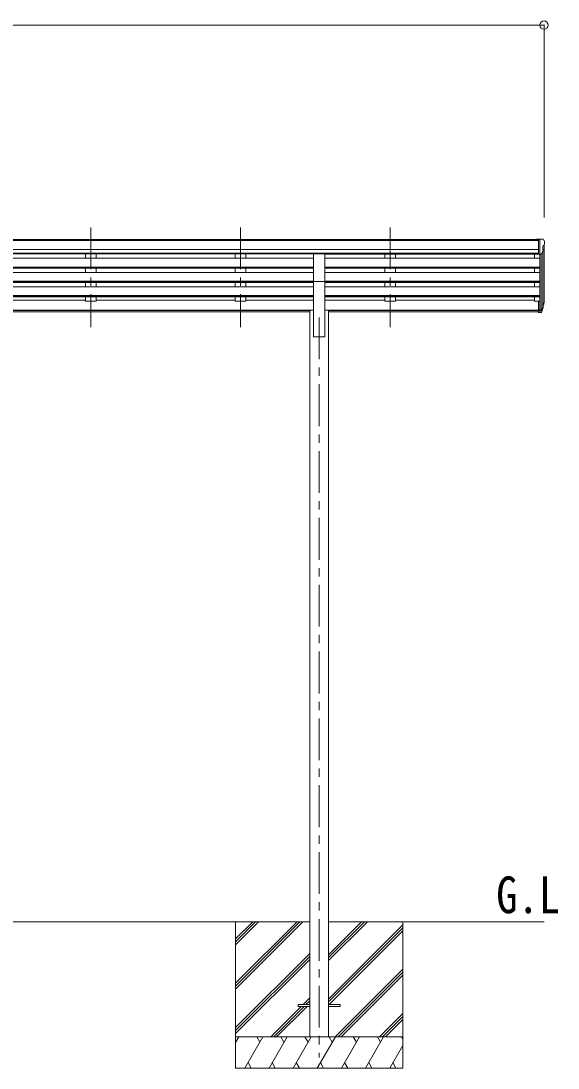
# Model space of a CAD drawing. Units: millimetres, scale not verified. Extents: x -11243 to 11243, y -7760 to 7760.
# Drawn here: x 4380 to 6949, y -4708 to 305 of the extents above; entities that cross this region are included whole.
import ezdxf
from ezdxf.enums import TextEntityAlignment as Align

# ---------------------------------------------------------------- set-up
doc = ezdxf.new("R2010")
doc.units = ezdxf.units.MM
doc.header["$LTSCALE"] = 40
doc.header["$PDMODE"] = 32
doc.header["$PDSIZE"] = 40
doc.linetypes.add('CHAIN1', pattern=[8, 5, -1, 1, -1])
for name, color, linetype, lineweight in [('0-0_0', 7, 'Continuous', 9), ('0-1_本体', 5, 'CHAIN1', 9), ('0-3_ELV2', 4, 'Continuous', 9), ('0-6_OTH_LINE', 6, 'Continuous', 9)]:
    doc.layers.add(name, color=color, linetype=linetype, lineweight=lineweight)
doc.layers.add('0-7_SHAPE', color=7, linetype='Continuous')
doc.styles.add('ＭＳ ゴシック', font='')
doc.styles.get('ＭＳ ゴシック').set_extended_font_data('MS Gothic')

msp = doc.modelspace()

# ---------------------------------------------------------------- linework, layer by layer
at = {"layer": '0-0_0'}
for p, q in [((2951.48, -4008.16), (5761.08, -4008.16)), ((5406.28, -4008.16), (5406.28, -4708.15)), ((5406.28, -4302.33), (5700.46, -4008.16)), ((5406.28, -4316.47), (5714.6, -4008.16)), ((5406.28, -4330.62), (5728.74, -4008.16)), ((5406.28, -4118.49), (5516.61, -4008.16)), ((5406.28, -4104.34), (5502.46, -4008.16)), ((5406.28, -4090.2), (5488.32, -4008.16)), ((5851.48, -4008.16), (6882.28, -4008.16)), ((5851.48, -4193.79), (6037.11, -4008.16)), ((5851.48, -4179.64), (6022.96, -4008.16)), ((5851.48, -4165.5), (6008.82, -4008.16)), ((6206.28, -4008.16), (6206.28, -4708.15)), ((5851.48, -4377.63), (6206.28, -4022.83)), ((5851.48, -4391.77), (6206.28, -4036.98)), ((5853.74, -4403.66), (6206.28, -4051.12)), ((5406.28, -4514.46), (5761.08, -4159.67)), ((5406.28, -4528.61), (5761.08, -4173.81)), ((5406.28, -4542.75), (5761.08, -4187.95)), ((5883.08, -4558.15), (6206.28, -4234.97)), ((5897.23, -4558.15), (6206.28, -4249.11)), ((5911.37, -4558.15), (6206.28, -4263.25)), ((5729.22, -4403.66), (5761.08, -4371.8)), ((5743.36, -4403.66), (5761.08, -4385.94)), ((5757.5, -4403.66), (5761.08, -4400.08)), ((5574.72, -4558.15), (5720.22, -4412.66)), ((5588.86, -4558.15), (5734.36, -4412.66)), ((5603, -4558.15), (5748.5, -4412.66)), ((6095.22, -4558.15), (6206.28, -4447.1)), ((6109.36, -4558.15), (6206.28, -4461.24)), ((6123.5, -4558.15), (6206.28, -4475.38)), ((6206.28, -4558.15), (5406.28, -4558.15)), ((5406.28, -4585.66), (5422.15, -4558.15)), ((5451.02, -4708.15), (5537.62, -4558.15)), ((5522.62, -4584.14), (5507.62, -4558.15)), ((5566.49, -4708.15), (5653.1, -4558.15)), ((5638.09, -4584.14), (5623.09, -4558.15)), ((5681.96, -4708.15), (5768.56, -4558.15)), ((5753.56, -4584.14), (5738.56, -4558.15)), ((5797.43, -4708.15), (5884.03, -4558.15)), ((5869.03, -4584.14), (5854.03, -4558.15)), ((5912.9, -4708.15), (5999.51, -4558.15)), ((5984.5, -4584.14), (5969.5, -4558.15)), ((6028.37, -4708.15), (6114.98, -4558.15)), ((6084.97, -4558.15), (6099.98, -4584.14)), ((6200.44, -4558.15), (6206.28, -4568.25)), ((6143.84, -4708.15), (6206.28, -4600.02)), ((5406.28, -4708.15), (6206.28, -4708.15)), ((5466.02, -4682.18), (5481.02, -4708.15)), ((5581.49, -4682.18), (5596.49, -4708.15)), ((5696.96, -4682.17), (5711.96, -4708.15)), ((5812.43, -4682.17), (5827.43, -4708.15)), ((5927.9, -4682.18), (5942.9, -4708.15)), ((6043.37, -4682.18), (6058.37, -4708.15)), ((6158.84, -4682.18), (6173.84, -4708.15))]:
    msp.add_line(p, q, dxfattribs=at)
at = {"layer": '0-1_本体'}
for p, q in [((4714.28, -683.75), (4714.28, -1161.27)), ((4714.28, -683.75), (4714.28, -1161.27)), ((5430.28, -683.75), (5430.28, -1161.27)), ((5430.28, -683.75), (5430.28, -1161.27)), ((6146.28, -683.75), (6146.28, -1161.27)), ((6146.28, -683.75), (6146.28, -1161.27)), ((5806.28, -1114.59), (5806.28, -4658.16))]:
    msp.add_line(p, q, dxfattribs=at)
at = {"layer": '0-3_ELV2'}
for p, q in [((6855.78, -741.1), (1856.78, -741.1)), ((6855.78, -746.32), (1856.78, -746.32)), ((6855.78, -739.5), (6845.78, -739.58)), ((6845.78, -741.1), (6845.78, -739.58)), ((6855.78, -811.48), (6855.78, -739.5)), ((6874.28, -739.5), (6855.78, -739.5)), ((6862.28, -812.48), (6862.28, -739.5)), ((6874.28, -739.5), (6876.61, -739.64)), ((6877.37, -740.06), (6881.43, -745.87)), ((6884.28, -748.87), (6884.28, -749.5)), ((6855.78, -789.85), (1856.78, -789.85)), ((6869.9, -810.67), (6878.9, -795.08)), ((6876.28, -774.01), (6876.28, -790.29)), ((6881.74, -770.68), (6876.43, -773.75)), ((6877.3, -797.84), (6877.3, -1063.22)), ((6882.28, -770.07), (6882.28, -1036.51)), ((6855.78, -807.7), (1856.78, -807.7)), ((5778.78, -810.95), (2933.78, -810.95)), ((5778.78, -831.4), (2933.78, -831.4)), ((4689.28, -810.95), (4689.28, -831.4)), ((4739.28, -810.95), (4739.28, -831.4)), ((5405.28, -810.95), (5405.28, -831.4)), ((5455.28, -810.95), (5455.28, -831.4)), ((5778.78, -941.93), (5778.78, -810.13)), ((5778.78, -810.13), (5833.78, -810.13)), ((5833.78, -941.93), (5833.78, -810.13)), ((6855.78, -811.05), (5833.78, -811.05)), ((5833.78, -831.4), (6862.28, -831.4)), ((6121.28, -810.95), (6121.28, -831.4)), ((6171.28, -810.95), (6171.28, -831.4)), ((6837.28, -810.95), (6837.28, -831.4)), ((6855.78, -811.48), (6862.28, -811.48)), ((6862.28, -812.48), (6867.48, -812.16)), ((6862.28, -812.48), (6862.28, -1036.88)), ((6868.27, -812.01), (6868.28, -1081.66)), ((5778.78, -873.28), (2933.78, -873.28)), ((5778.78, -874.78), (2933.78, -874.78)), ((5778.78, -879.09), (2933.78, -879.09)), ((5778.78, -899.89), (2933.78, -899.89)), ((4689.28, -879.09), (4689.28, -899.89)), ((4739.28, -879.09), (4739.28, -899.89)), ((5405.28, -879.09), (5405.28, -899.89)), ((5455.28, -879.09), (5455.28, -899.89)), ((5833.78, -873.28), (6862.28, -873.28)), ((5833.78, -874.78), (6862.28, -874.78)), ((5833.78, -879.09), (6862.28, -879.09)), ((5833.78, -899.89), (6862.28, -899.89)), ((6121.28, -879.09), (6121.28, -899.89)), ((6171.28, -879.09), (6171.28, -899.89)), ((6837.28, -879.09), (6837.28, -899.89)), ((5778.78, -941.77), (2933.78, -941.77)), ((5778.78, -943.27), (2933.78, -943.27)), ((5778.78, -947.59), (2933.78, -947.59)), ((4689.28, -947.59), (4689.28, -968.39)), ((4739.28, -947.59), (4739.28, -968.39)), ((5405.28, -947.59), (5405.28, -968.39)), ((5455.28, -947.59), (5455.28, -968.39)), ((5778.78, -941.93), (5778.78, -1208.16)), ((5778.78, -941.93), (5833.78, -941.93)), ((5833.78, -941.77), (6862.28, -941.77)), ((5833.78, -941.93), (5833.78, -1208.16)), ((5833.78, -943.27), (6862.28, -943.27)), ((5833.78, -947.59), (6862.28, -947.59)), ((6121.28, -947.59), (6121.28, -968.39)), ((6171.28, -947.59), (6171.28, -968.39)), ((6837.28, -968.39), (6837.28, -947.59)), ((5778.78, -968.39), (2933.78, -968.39)), ((5833.78, -968.39), (6862.28, -968.39)), ((5778.78, -1010.26), (2933.78, -1010.26)), ((5778.78, -1011.76), (2933.78, -1011.76)), ((5778.78, -1016.08), (2933.78, -1016.08)), ((4689.28, -1032.57), (4023.28, -1032.57)), ((4689.28, -1016.08), (4689.28, -1037.51)), ((4739.28, -1037.51), (4689.28, -1037.51)), ((4739.28, -1016.08), (4739.28, -1037.51)), ((5405.28, -1032.57), (4739.28, -1032.57)), ((5405.28, -1016.08), (5405.28, -1037.51)), ((5455.28, -1037.51), (5405.28, -1037.51)), ((5455.28, -1016.08), (5455.28, -1037.51)), ((5778.78, -1032.57), (5455.28, -1032.57)), ((5833.78, -1010.26), (6862.28, -1010.26)), ((5833.78, -1011.76), (6862.28, -1011.76)), ((5833.78, -1016.08), (6862.28, -1016.08)), ((5833.78, -1032.57), (6121.28, -1032.57)), ((6121.28, -1016.08), (6121.28, -1037.51)), ((6171.28, -1037.51), (6121.28, -1037.51)), ((6171.28, -1016.08), (6171.28, -1037.51)), ((6837.28, -1032.57), (6171.28, -1032.57)), ((6837.28, -1016.08), (6837.28, -1037.51)), ((6837.28, -1037.51), (6855.78, -1037.51)), ((6855.78, -1036.88), (6855.78, -1090.91)), ((6855.78, -1036.88), (6862.28, -1036.88)), ((6862.28, -1036.88), (6862.28, -1091.65)), ((6880.58, -1049.69), (6877.3, -1056.75)), ((6881.18, -1051.07), (6877.3, -1059.02)), ((5761.08, -1079.58), (2951.48, -1079.58)), ((5761.08, -1080.98), (2951.48, -1080.98)), ((5761.08, -1088.67), (2951.48, -1088.67)), ((5761.08, -1079.16), (5761.08, -4558.16)), ((5761.08, -1079.16), (5778.78, -1079.16)), ((5851.48, -1079.16), (5833.78, -1079.16)), ((5851.48, -1079.16), (5851.48, -4558.16)), ((5851.48, -1079.58), (6855.78, -1079.58)), ((5851.48, -1080.98), (6855.78, -1080.98)), ((6855.78, -1088.67), (5851.48, -1088.67)), ((6855.78, -1077.01), (6862.28, -1077.01)), ((6855.78, -1081.89), (6862.28, -1081.89)), ((6855.78, -1090.91), (6862.28, -1090.91)), ((6862.28, -1081.91), (6867.41, -1081.91)), ((6862.28, -1083.72), (6867.12, -1083.72)), ((6862.28, -1091.65), (6867.12, -1091.65)), ((6868.71, -1081.23), (6876.47, -1065.83)), ((6877.91, -1066.18), (6869.72, -1082.36)), ((6878.53, -1066.75), (6869.72, -1090.3)), ((6878.87, -1062.34), (6878.53, -1066.75)), ((5778.78, -1208.16), (5833.78, -1208.16)), ((5706.28, -4403.66), (5706.28, -4412.66)), ((5706.28, -4403.66), (5761.08, -4403.66)), ((5851.48, -4403.66), (5906.28, -4403.66)), ((5906.28, -4403.66), (5906.28, -4412.66)), ((5706.28, -4412.66), (5761.08, -4412.66)), ((5851.48, -4412.66), (5906.28, -4412.66))]:
    msp.add_line(p, q, dxfattribs=at)
for centre, radius, start, end in [((6876.55, -740.64), 1, 35, 86.5), ((6881.28, -748.87), 3, 0, 87), ((6682.28, -749.5), 202, 355.05096, 0), ((6876.58, -774.01), 0.3, 120, 180), ((6876.58, -790.29), 0.3, 180, 265.2833), ((6876.3, -793.58), 3, 330, 85.2833), ((6877.37, -766.31), 6.18, 315.00103, 354.2965), ((6867.3, -809.17), 3, 273.5, 330), ((6851.69, -1040.19), 30.41, 341.80266, 352.8448), ((6853.09, -1041.95), 29.53, 342.01856, 353.49194)]:
    msp.add_arc(centre, radius, start, end, dxfattribs=at)
for centre, major_axis, ratio, start_param, end_param in [((6794.41, -1035.71), (-87.93, 4.42), 0.541684, 3.060334, 3.2172517), ((6793.62, -1042.38), (89.06, 1.43), 0.57596, 6.1985533, 6.3701348), ((6867.12, -1081.01), (3, 0), 0.90356, 4.712389, 5.7595865), ((6867.12, -1088.94), (-3, 0), 0.90356, 1.5707963, 2.6179939), ((6867.41, -1080.55), (1.5, 0), 0.90356, 4.712389, 5.7595865), ((6792.36, -1042.29), (88.05, 0), 0.90356, 5.9828017, 6.0168888), ((6877.56, -1062.34), (-1.3, 0), 0.90356, 2.9359903, 4.9130961), ((6791.64, -1046.15), (89.07, 0), 0.90356, 6.0316505, 6.077583)]:
    msp.add_ellipse(centre, major_axis=major_axis, ratio=ratio, start_param=start_param, end_param=end_param, dxfattribs=at)
at = {"layer": '0-6_OTH_LINE'}
for p, q in [((1830.28, 284.7), (6882.28, 284.7)), ((6882.28, 284.7), (6882.28, -636.51))]:
    msp.add_line(p, q, dxfattribs=at)
msp.add_point((6882.28, 284.7), dxfattribs=at)

# ---------------------------------------------------------------- texts
at = {"layer": '0-7_SHAPE', "style": 'ＭＳ ゴシック', "width": 0.85}
msp.add_text('G.L', height=176, dxfattribs=at).set_placement((6653.75, -4019.46), align=Align.BOTTOM_LEFT)

doc.saveas('drawing.dxf')
